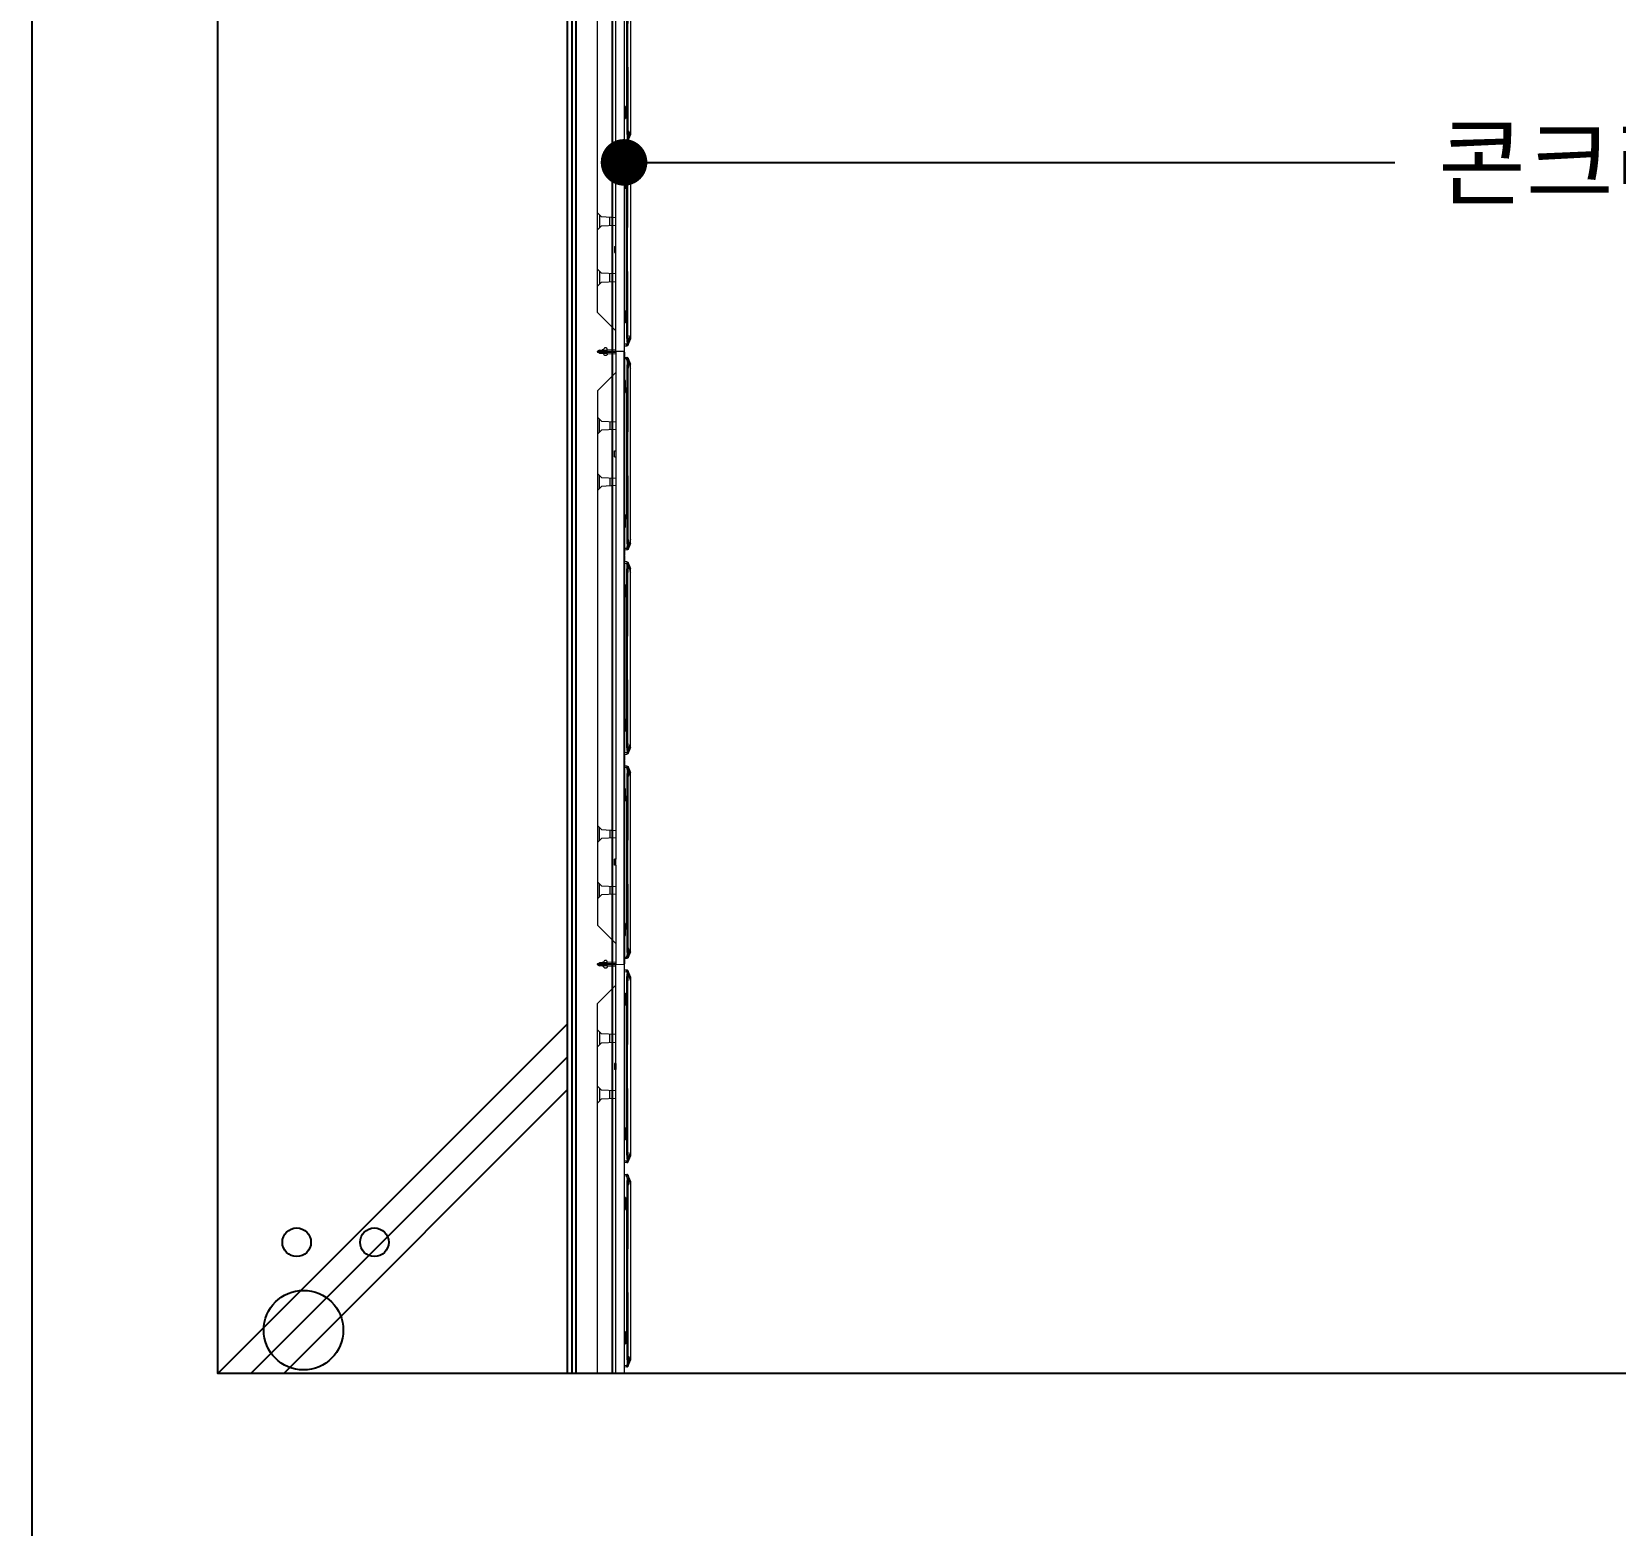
# Model space of a CAD drawing. Header units: millimetres. Extents: x 14892468 to 15300900, y -3565850 to -3401345.
# Drawn here: x 15140997 to 15141677, y -3408798 to -3408157 of the extents above; entities that cross this region are included whole.
import ezdxf

# ---------------------------------------------------------------- set-up
doc = ezdxf.new("R2010")
doc.units = ezdxf.units.MM
doc.header["$LTSCALE"] = 100
doc.header["$MEASUREMENT"] = 0
doc.layers.get('0').update_dxf_attribs({"linetype": 'CONTINUOUS'})
doc.layers.get('Defpoints').update_dxf_attribs({"color": 171, "linetype": 'CONTINUOUS'})
for name, color, linetype in [('8HAT', 8, 'CONTINUOUS'), ('CHART', 7, 'CONTINUOUS'), ('ELE-8', 8, 'CONTINUOUS'), ('FIN-8', 8, 'CONTINUOUS'), ('LED', 7, 'CONTINUOUS'), ('TEXT(MIN)', 7, 'CONTINUOUS')]:
    doc.layers.add(name, color=color, linetype=linetype)
doc.styles.add('CGS', font='cgse', dxfattribs={"bigfont": 'cgs'})
doc.styles.add('나눔바른고딕', font='NanumBarunGothic.ttf')
doc.dimstyles.new('NDIM 1200', dxfattribs={"dimscale": 500, "dimtxt": 3, "dimasz": 1, "dimexe": 2, "dimexo": 2, "dimgap": 1, "dimtad": 1, "dimdec": 0, "dimdsep": 46, "dimtxsty": 'CGS', "dimblk": 'DOT0', "dimcen": 1, "dimdle": 8, "dimclrd": 2, "dimclre": 2, "dimclrt": 2, "dimadec": 0, "dimazin": 0, "dimtfac": 1, "dimtdec": 0, "dimtix": 1, "dimtmove": 2, "dimatfit": 3, "dimldrblk": 'DOT0', "dimfxl": 1, "dimtolj": 1, "dimtzin": 0, "dimlwd": -1, "dimlwe": -1, "dimarcsym": 0})

# ---------------------------------------------------------------- blocks, each defined once
blk = doc.blocks.new('벽배수판')
at = {"layer": 'ELE-8', "linetype": 'Continuous', "lineweight": 15}
for p, q in [((0, 263.08), (0, 262.91)), ((7.88, 263.08), (0, 263.08)), ((0, 262.91), (0.91, 262.38)), ((7.88, 262.91), (0, 262.91)), ((7.88, 262.2), (0.91, 262.38)), ((7.88, 263.08), (11.42, 263.01)), ((7.88, 254.14), (7.88, 263.08)), ((11.42, 263.01), (11.42, 175.38)), ((11.55, 262.88), (11.42, 263.01)), ((11.42, 263.01), (11.55, 262.88)), ((11.55, 175.51), (11.55, 262.88)), ((12.66, 260.53), (11.55, 260.61)), ((11.55, 259.93), (12.66, 259.85)), ((12.66, 259.85), (12.73, 259)), ((13.14, 260.19), (13.12, 260.14)), ((13.12, 259.94), (13.16, 258.98)), ((13.17, 260.23), (13.14, 260.19)), ((13.16, 258.98), (14.18, 255.92)), ((14.18, 257.71), (13.2, 260.13)), ((0, 246.26), (7.88, 254.14)), ((7.88, 232.9), (7.88, 254.14)), ((0, 234.98), (0, 246.26)), ((11.55, 250.74), (12.08, 250.7)), ((12.08, 245.52), (11.55, 245.48)), ((12.08, 250.7), (12.08, 245.52)), ((1.77, 233.22), (0, 234.98)), ((0, 227.63), (0, 234.98)), ((0.91, 234.07), (0.91, 228.54)), ((7.88, 232.9), (1.77, 233.22)), ((5.36, 229.59), (5.36, 233.03)), ((7.88, 229.72), (7.88, 232.9)), ((0, 227.63), (1.77, 229.4)), ((0, 210.83), (0, 227.63)), ((1.77, 229.4), (7.88, 229.72)), ((7.88, 220.54), (7.88, 229.72)), ((7.35, 220.54), (7.35, 217.92)), ((7.88, 220.54), (7.35, 220.54)), ((7.88, 217.92), (7.35, 217.92)), ((7.88, 220.54), (7.88, 217.92)), ((7.88, 208.74), (7.88, 217.92)), ((1.77, 209.06), (0, 210.83)), ((0, 203.48), (0, 210.83)), ((0, 203.48), (1.77, 205.24)), ((0.91, 209.92), (0.91, 204.39)), ((7.88, 208.74), (1.77, 209.06)), ((1.77, 205.24), (7.88, 205.56)), ((5.36, 205.43), (5.36, 208.87)), ((7.88, 205.56), (7.88, 208.74)), ((7.88, 57.51), (7.88, 205.56)), ((0, 59.6), (0, 203.48)), ((11.55, 192.97), (12.08, 192.94)), ((12.08, 192.94), (12.08, 187.76)), ((12.08, 187.76), (11.55, 187.72)), ((12.66, 178.61), (11.55, 178.53)), ((12.66, 177.93), (11.55, 177.85)), ((12.73, 179.46), (12.66, 178.61)), ((12.66, 177.93), (12.66, 177.95)), ((13.16, 179.48), (13.12, 178.51)), ((13.12, 178.32), (13.17, 178.22)), ((14.18, 182.54), (13.16, 179.48)), ((13.2, 178.32), (14.18, 180.75)), ((11.42, 175.38), (11.55, 175.51)), ((11.42, 175.38), (11.42, 87.69)), ((11.55, 175.25), (11.42, 175.38)), ((11.55, 87.82), (11.55, 175.25)), ((11.55, 172.91), (12.66, 172.84)), ((12.66, 172.16), (11.55, 172.23)), ((12.73, 171.31), (12.66, 172.16)), ((13.14, 172.5), (13.12, 172.45)), ((13.12, 172.25), (13.16, 171.29)), ((13.17, 172.54), (13.14, 172.5)), ((14.18, 170.02), (13.2, 172.44)), ((12.08, 163.01), (11.55, 163.04)), ((11.55, 157.79), (12.08, 157.83)), ((12.08, 163.01), (12.08, 157.83)), ((12.08, 105.25), (11.55, 105.28)), ((12.08, 105.25), (12.08, 100.07)), ((11.55, 100.03), (12.08, 100.07)), ((11.55, 90.84), (12.66, 90.92)), ((12.66, 90.24), (11.55, 90.16)), ((12.73, 91.77), (12.66, 90.92)), ((12.66, 90.24), (12.66, 90.26)), ((13.16, 91.79), (13.12, 90.82)), ((13.12, 90.63), (13.17, 90.53)), ((13.2, 90.63), (14.18, 93.05)), ((11.42, 87.69), (11.55, 87.82)), ((11.42, 87.69), (11.42, 0.06)), ((11.55, 87.56), (11.42, 87.69)), ((11.55, 0.2), (11.55, 87.56)), ((12.66, 85.15), (11.55, 85.22)), ((12.66, 84.46), (11.55, 84.54)), ((12.66, 84.46), (12.73, 83.61)), ((13.14, 84.81), (13.12, 84.76)), ((13.12, 84.56), (13.16, 83.6)), ((13.17, 84.85), (13.14, 84.81)), ((14.18, 82.32), (13.2, 84.75)), ((11.55, 75.35), (12.08, 75.32)), ((12.08, 75.32), (12.08, 70.1)), ((12.08, 70.1), (11.55, 70.1)), ((1.77, 57.83), (0, 59.6)), ((0, 52.25), (0, 59.6)), ((0.91, 58.69), (0.91, 53.16)), ((7.88, 57.51), (1.77, 57.83)), ((5.36, 54.2), (5.36, 57.64)), ((7.88, 54.33), (7.88, 57.51)), ((0, 52.25), (1.77, 54.01)), ((0, 35.44), (0, 52.25)), ((1.77, 54.01), (7.88, 54.33)), ((7.88, 45.16), (7.88, 54.33)), ((7.35, 45.16), (7.35, 42.53)), ((7.35, 45.16), (7.88, 45.16)), ((7.35, 42.53), (7.88, 42.53)), ((7.88, 42.53), (7.88, 45.16)), ((7.88, 33.36), (7.88, 42.53)), ((1.77, 33.68), (0, 35.44)), ((0, 28.09), (0, 35.44)), ((0.91, 34.53), (0.91, 29)), ((0, 28.09), (1.77, 29.86)), ((0, 16.81), (0, 28.09)), ((7.88, 33.36), (1.77, 33.68)), ((1.77, 29.86), (7.88, 30.18)), ((5.36, 30.05), (5.36, 33.49)), ((7.88, 30.18), (7.88, 33.36)), ((7.88, 8.94), (7.88, 30.18)), ((7.88, 8.94), (0, 16.81)), ((11.55, 17.59), (12.08, 17.55)), ((12.08, 17.55), (12.08, 12.38)), ((7.88, 0), (7.88, 8.94)), ((12.08, 12.38), (11.55, 12.34)), ((0.91, 0.69), (0, 0.17)), ((0, 0.17), (7.88, 0.17)), ((0, 0), (0, 0.17)), ((0, 0), (7.88, 0)), ((0.91, 0.69), (7.88, 0.87)), ((11.42, 0.06), (7.88, 0)), ((11.42, 0.06), (11.55, 0.2)), ((11.55, 0.2), (11.42, 0.06)), ((12.66, 3.23), (11.55, 3.15)), ((11.55, 2.47), (12.66, 2.55)), ((12.73, 4.08), (12.66, 3.23)), ((12.66, 2.55), (12.66, 2.57)), ((12.84, 2.57), (12.87, 2.58)), ((13.16, 4.1), (13.12, 3.13)), ((13.12, 2.93), (13.17, 2.84)), ((13.2, 2.94), (14.18, 5.36))]:
    blk.add_line(p, q, dxfattribs=at)
for centre, radius, start, end in [((12.62, 260.01), 0.516, 14.19988, 85.65289), ((9.8, 274.71), 15.13, 280.8995, 282.68425), ((9.84, 163.96), 14.92, 77.31062, 79.12052), ((12.62, 178.44), 0.516, 274.33415, 345.82217), ((12.62, 172.32), 0.516, 14.17783, 85.66585), ((9.81, 187), 15.12, 280.88379, 282.67017), ((12.62, 90.75), 0.516, 274.33071, 345.81652), ((12.62, 84.63), 0.516, 14.18348, 85.66929)]:
    blk.add_arc(centre, radius, start, end, dxfattribs=at)
for points, knots in [([(2.9, 261.68), (2.75, 261.93), (2.68, 262.06), (2.51, 262.22), (2.3, 262.33), (2.15, 262.35), (2.07, 262.35)], [0, 0, 0, 0, 0.249992, 0.500036, 0.750051, 1, 1, 1, 1]), ([(4.18, 262.3), (4.19, 262.21), (4.21, 262.02), (4.12, 261.76), (3.94, 261.54), (3.69, 261.41), (3.41, 261.38), (3.15, 261.45), (2.96, 261.57), (2.91, 261.66), (2.9, 261.68)], [0, 0, 0, 0, 0.138272, 0.276534, 0.414841, 0.553133, 0.691409, 0.829692, 0.967983, 1, 1, 1, 1]), ([(12.73, 179.46), (12.7, 180.25), (12.65, 181.92), (12.61, 184.42), (12.57, 187), (12.55, 189.71), (12.53, 192.73), (12.52, 196.21), (12.51, 199.83), (12.5, 203.54), (12.49, 207.28), (12.49, 211.34), (12.49, 214.8), (12.49, 217.56), (12.49, 219.5), (12.49, 221.44), (12.49, 223.37), (12.49, 225.29), (12.49, 227.2), (12.49, 230.17), (12.5, 234.03), (12.51, 238.6), (12.52, 242.62), (12.53, 246.11), (12.55, 249.31), (12.58, 252.2), (12.62, 254.85), (12.66, 257.06), (12.71, 258.4), (12.73, 259)], [0, 0, 0, 0, 0.029976, 0.0629, 0.094419, 0.127179, 0.164996, 0.208498, 0.258381, 0.301443, 0.348481, 0.399497, 0.454451, 0.47903, 0.503499, 0.527857, 0.552104, 0.576241, 0.600268, 0.624184, 0.688338, 0.745735, 0.796374, 0.840256, 0.87738, 0.916862, 0.949311, 0.977425, 1, 1, 1, 1]), ([(13.2, 260.13), (13.19, 260.16), (13.18, 260.22), (13.13, 260.29), (13.08, 260.36), (13.03, 260.41), (12.97, 260.45), (12.89, 260.49), (12.85, 260.5), (12.66, 260.53)], [0, 0, 0, 0, 0.144497, 0.277268, 0.400104, 0.516058, 0.629446, 0.745113, 1, 1, 1, 1]), ([(12.66, 259.85), (12.66, 259.93), (12.66, 260.09), (12.66, 260.27), (12.66, 260.39), (12.66, 260.47), (12.66, 260.52), (12.66, 260.53), (12.66, 260.53)], [0, 0, 0, 0, 0.225486, 0.441981, 0.577473, 0.715602, 0.856434, 1, 1, 1, 1]), ([(12.73, 259), (12.77, 259), (12.86, 258.99), (12.99, 258.99), (13.09, 258.98), (13.14, 258.98), (13.16, 258.98)], [0, 0, 0, 0, 0.240735, 0.493219, 0.749246, 1, 1, 1, 1]), ([(13.16, 179.48), (13.11, 182.79), (13.01, 189.41), (12.99, 199.35), (12.97, 209.29), (12.97, 219.23), (12.97, 229.17), (12.99, 239.11), (13.01, 249.05), (13.11, 255.67), (13.16, 258.98)], [0, 0, 0, 0, 0.124909, 0.24993, 0.374964, 0.5, 0.625036, 0.75007, 0.875091, 1, 1, 1, 1]), ([(13.12, 260.14), (13.12, 260.14), (13.11, 260.13), (13.11, 260.08), (13.11, 260.02), (13.12, 259.97), (13.12, 259.94)], [0, 0, 0, 0, 0.245709, 0.500271, 0.75448, 1, 1, 1, 1]), ([(14.18, 257.71), (14.18, 257.11), (14.18, 256.52), (14.18, 255.92), (14.18, 253.6), (14.18, 248.92), (14.18, 241.69), (14.18, 234.3), (14.18, 226.79), (14.18, 219.23), (14.18, 211.67), (14.18, 204.16), (14.18, 196.77), (14.18, 189.54), (14.18, 184.86), (14.18, 182.54), (14.18, 181.94), (14.18, 181.34), (14.18, 180.75)], [-0.025235, -0.025235, -0.025235, -0.025235, 0, 0, 0, 0.098597, 0.198097, 0.298299, 0.399003, 0.5, 0.601, 0.701704, 0.801907, 0.901403, 1, 1, 1, 1.025312, 1.025312, 1.025312, 1.025312]), ([(12.66, 177.95), (12.66, 177.96), (12.66, 177.97), (12.66, 178.06), (12.66, 178.19), (12.66, 178.32), (12.66, 178.46), (12.66, 178.56), (12.66, 178.61)], [0, 0, 0, 0, 0.117801, 0.364354, 0.518682, 0.676066, 0.836502, 1, 1, 1, 1]), ([(12.66, 177.93), (12.85, 177.96), (12.89, 177.97), (12.97, 178.01), (13.03, 178.05), (13.08, 178.1), (13.13, 178.17), (13.18, 178.24), (13.19, 178.3), (13.2, 178.32)], [0, 0, 0, 0, 0.254869, 0.37055, 0.483888, 0.599911, 0.722747, 0.855428, 1, 1, 1, 1]), ([(13.16, 179.48), (13.14, 179.48), (13.09, 179.48), (12.99, 179.47), (12.86, 179.47), (12.77, 179.46), (12.73, 179.46)], [0, 0, 0, 0, 0.250754, 0.506779, 0.759272, 1, 1, 1, 1]), ([(13.12, 178.51), (13.12, 178.49), (13.11, 178.44), (13.11, 178.38), (13.11, 178.33), (13.12, 178.32), (13.12, 178.32)], [0, 0, 0, 0, 0.245708, 0.500152, 0.754523, 1, 1, 1, 1]), ([(12.73, 171.31), (12.71, 170.71), (12.66, 169.36), (12.62, 167.16), (12.58, 164.5), (12.55, 161.61), (12.53, 158.41), (12.52, 154.92), (12.51, 150.88), (12.5, 146.31), (12.49, 142.05), (12.49, 138.28), (12.49, 135.17), (12.49, 132.04), (12.49, 128.88), (12.49, 125.73), (12.49, 122.65), (12.49, 118.99), (12.5, 114.92), (12.51, 110.56), (12.52, 106.84), (12.54, 103.71), (12.56, 101.06), (12.58, 98.66), (12.61, 96.3), (12.65, 94.02), (12.71, 92.49), (12.73, 91.77)], [0, 0, 0, 0, 0.022582, 0.050723, 0.083194, 0.122704, 0.159884, 0.203837, 0.254564, 0.312063, 0.376336, 0.415147, 0.454238, 0.49361, 0.533263, 0.573195, 0.612548, 0.649302, 0.711242, 0.766138, 0.813945, 0.851428, 0.884137, 0.914008, 0.941916, 0.97294, 1, 1, 1, 1]), ([(12.66, 172.16), (12.66, 172.24), (12.66, 172.39), (12.66, 172.58), (12.66, 172.7), (12.66, 172.78), (12.66, 172.83), (12.66, 172.83), (12.66, 172.84)], [0, 0, 0, 0, 0.225496, 0.44195, 0.577448, 0.715582, 0.856421, 1, 1, 1, 1]), ([(13.2, 172.44), (13.19, 172.47), (13.18, 172.52), (13.13, 172.6), (13.08, 172.67), (13.03, 172.72), (12.97, 172.76), (12.89, 172.8), (12.85, 172.81), (12.66, 172.84)], [0, 0, 0, 0, 0.144497, 0.277268, 0.400104, 0.516058, 0.629446, 0.745113, 1, 1, 1, 1]), ([(12.73, 171.31), (12.77, 171.3), (12.86, 171.3), (12.99, 171.3), (13.09, 171.29), (13.14, 171.29), (13.16, 171.29)], [0, 0, 0, 0, 0.240756, 0.493279, 0.749333, 1, 1, 1, 1]), ([(13.16, 171.29), (13.11, 167.98), (13.01, 161.36), (12.99, 151.42), (12.97, 141.48), (12.97, 131.54), (12.97, 121.6), (12.99, 111.66), (13.01, 101.72), (13.11, 95.1), (13.16, 91.79)], [0, 0, 0, 0, 0.124909, 0.249929, 0.374963, 0.5, 0.625037, 0.750071, 0.875091, 1, 1, 1, 1]), ([(13.12, 172.25), (13.12, 172.28), (13.11, 172.33), (13.11, 172.39), (13.11, 172.43), (13.12, 172.44), (13.12, 172.45)], [0, 0, 0, 0, 0.245667, 0.499813, 0.754312, 1, 1, 1, 1]), ([(13.16, 171.29), (13.36, 170.76), (13.64, 169.97), (13.93, 169.08), (14.06, 168.65), (14.12, 168.43), (14.15, 168.31), (14.17, 168.25), (14.18, 168.24), (14.18, 168.23), (14.18, 168.23)], [0, 0, 0, 0, 0.514896, 0.761267, 0.881603, 0.941048, 0.982745, 0.994426, 0.997973, 1, 1, 1, 1]), ([(14.18, 170.02), (14.18, 169.42), (14.18, 168.83), (14.18, 168.23), (14.18, 165.9), (14.18, 161.23), (14.18, 154), (14.18, 146.61), (14.18, 139.1), (14.18, 131.54), (14.18, 123.97), (14.18, 116.47), (14.18, 109.08), (14.18, 101.84), (14.18, 97.17), (14.18, 94.85), (14.18, 94.25), (14.18, 93.65), (14.18, 93.05)], [-0.025235, -0.025235, -0.025235, -0.025235, 0, 0, 0, 0.098597, 0.198097, 0.298299, 0.399003, 0.5, 0.601, 0.701704, 0.801907, 0.901403, 1, 1, 1, 1.025312, 1.025312, 1.025312, 1.025312]), ([(13.12, 90.82), (13.1, 90.83), (13.07, 90.84), (12.96, 90.86), (12.82, 90.89), (12.71, 90.91), (12.66, 90.92)], [0, 0, 0, 0, 0.243939, 0.500035, 0.756113, 1, 1, 1, 1]), ([(12.66, 90.26), (12.66, 90.27), (12.66, 90.28), (12.66, 90.37), (12.66, 90.5), (12.66, 90.62), (12.66, 90.77), (12.66, 90.87), (12.66, 90.92)], [0, 0, 0, 0, 0.117796, 0.364372, 0.518693, 0.676014, 0.836442, 1, 1, 1, 1]), ([(12.66, 90.24), (12.85, 90.27), (12.89, 90.28), (12.97, 90.32), (13.03, 90.36), (13.08, 90.41), (13.13, 90.47), (13.18, 90.55), (13.19, 90.6), (13.2, 90.63)], [0, 0, 0, 0, 0.254869, 0.37055, 0.483888, 0.599911, 0.722747, 0.855428, 1, 1, 1, 1]), ([(12.73, 91.77), (12.78, 91.77), (12.87, 91.77), (12.99, 91.78), (13.1, 91.78), (13.14, 91.79), (13.16, 91.79)], [0, 0, 0, 0, 0.253918, 0.511016, 0.762355, 1, 1, 1, 1]), ([(13.12, 90.63), (13.12, 90.63), (13.11, 90.64), (13.11, 90.69), (13.11, 90.75), (13.12, 90.8), (13.12, 90.82)], [0, 0, 0, 0, 0.245572, 0.499962, 0.754446, 1, 1, 1, 1]), ([(13.16, 91.79), (13.36, 92.32), (13.73, 93.34), (14.03, 94.35), (14.18, 94.85)], [0, 0, 0, 0, 0.512352, 1, 1, 1, 1]), ([(12.73, 4.08), (12.7, 4.87), (12.65, 6.54), (12.61, 9.05), (12.57, 11.63), (12.55, 14.35), (12.53, 17.38), (12.52, 20.87), (12.51, 24.49), (12.5, 28.2), (12.49, 31.95), (12.49, 36.01), (12.49, 39.47), (12.49, 42.22), (12.49, 44.17), (12.49, 46.11), (12.49, 48.03), (12.49, 49.95), (12.49, 51.86), (12.49, 54.83), (12.5, 58.68), (12.51, 63.24), (12.52, 67.27), (12.53, 70.76), (12.56, 73.95), (12.58, 76.83), (12.62, 79.48), (12.66, 81.68), (12.71, 83.02), (12.73, 83.61)], [0, 0, 0, 0, 0.029947, 0.062906, 0.094589, 0.127444, 0.16536, 0.20898, 0.258937, 0.302037, 0.349111, 0.400157, 0.455095, 0.479658, 0.504109, 0.528445, 0.552667, 0.576776, 0.600769, 0.62465, 0.688763, 0.74612, 0.79672, 0.840562, 0.877648, 0.917044, 0.949428, 0.977474, 1, 1, 1, 1]), ([(12.66, 84.46), (12.66, 84.54), (12.66, 84.7), (12.66, 84.88), (12.66, 85.01), (12.66, 85.08), (12.66, 85.14), (12.66, 85.14), (12.66, 85.15)], [0, 0, 0, 0, 0.225488, 0.441985, 0.577438, 0.715599, 0.856432, 1, 1, 1, 1]), ([(13.2, 84.75), (13.19, 84.78), (13.18, 84.83), (13.13, 84.91), (13.08, 84.97), (13.03, 85.03), (12.97, 85.07), (12.89, 85.11), (12.85, 85.12), (12.66, 85.15)], [0, 0, 0, 0, 0.144497, 0.277268, 0.400104, 0.516058, 0.629446, 0.745113, 1, 1, 1, 1]), ([(13.12, 84.56), (13.1, 84.56), (13.07, 84.55), (12.96, 84.52), (12.82, 84.5), (12.71, 84.47), (12.66, 84.46)], [0, 0, 0, 0, 0.243941, 0.500037, 0.756114, 1, 1, 1, 1]), ([(12.73, 83.61), (12.77, 83.61), (12.86, 83.61), (12.99, 83.6), (13.09, 83.6), (13.14, 83.6), (13.16, 83.6)], [0, 0, 0, 0, 0.24073, 0.493225, 0.749244, 1, 1, 1, 1]), ([(13.16, 4.1), (13.11, 7.41), (13.01, 14.03), (12.99, 23.97), (12.97, 33.91), (12.97, 43.85), (12.97, 53.79), (12.99, 63.73), (13.01, 73.66), (13.11, 80.29), (13.16, 83.6)], [0, 0, 0, 0, 0.124909, 0.24993, 0.374964, 0.5, 0.625037, 0.75007, 0.875092, 1, 1, 1, 1]), ([(13.12, 84.76), (13.12, 84.75), (13.11, 84.74), (13.11, 84.7), (13.11, 84.63), (13.12, 84.58), (13.12, 84.56)], [0, 0, 0, 0, 0.245761, 0.500154, 0.754317, 1, 1, 1, 1]), ([(14.18, 80.54), (14.03, 81.03), (13.73, 82.04), (13.36, 83.07), (13.16, 83.6)], [0, 0, 0, 0, 0.488199, 1, 1, 1, 1]), ([(14.18, 82.32), (14.18, 81.73), (14.18, 81.13), (14.18, 80.54), (14.18, 78.21), (14.18, 73.54), (14.18, 66.3), (14.18, 58.92), (14.18, 51.41), (14.18, 43.85), (14.18, 36.28), (14.18, 28.78), (14.18, 21.39), (14.18, 14.15), (14.18, 9.48), (14.18, 7.15), (14.18, 6.56), (14.18, 5.96), (14.18, 5.36)], [-0.025235, -0.025235, -0.025235, -0.025235, 0, 0, 0, 0.098597, 0.198097, 0.298299, 0.399003, 0.5, 0.601, 0.701704, 0.801907, 0.901403, 1, 1, 1, 1.025312, 1.025312, 1.025312, 1.025312]), ([(13.16, 4.1), (13.36, 4.62), (13.73, 5.65), (14.03, 6.66), (14.18, 7.15)], [0, 0, 0, 0, 0.512319, 1, 1, 1, 1]), ([(2.9, 1.39), (2.75, 1.15), (2.68, 1.01), (2.51, 0.85), (2.3, 0.75), (2.15, 0.73), (2.07, 0.72)], [0, 0, 0, 0, 0.249992, 0.500036, 0.750051, 1, 1, 1, 1]), ([(4.18, 0.78), (4.19, 0.87), (4.21, 1.05), (4.12, 1.32), (3.94, 1.53), (3.69, 1.66), (3.41, 1.7), (3.15, 1.62), (2.96, 1.51), (2.91, 1.41), (2.9, 1.39)], [0, 0, 0, 0, 0.138272, 0.276534, 0.414841, 0.553133, 0.691409, 0.829692, 0.967983, 1, 1, 1, 1]), ([(12.66, 3.23), (12.71, 3.22), (12.82, 3.2), (12.96, 3.17), (13.07, 3.14), (13.1, 3.14), (13.12, 3.13)], [0, 0, 0, 0, 0.243892, 0.499953, 0.756056, 1, 1, 1, 1]), ([(12.66, 2.57), (12.66, 2.57), (12.66, 2.59), (12.66, 2.68), (12.66, 2.81), (12.66, 2.93), (12.66, 3.07), (12.66, 3.18), (12.66, 3.23)], [0, 0, 0, 0, 0.117797, 0.364375, 0.518698, 0.676077, 0.836507, 1, 1, 1, 1]), ([(12.66, 2.55), (12.85, 2.57), (12.89, 2.59), (12.97, 2.63), (13.03, 2.67), (13.08, 2.72), (13.13, 2.78), (13.18, 2.86), (13.19, 2.91), (13.2, 2.94)], [0, 0, 0, 0, 0.254869, 0.37055, 0.483888, 0.599911, 0.722747, 0.855428, 1, 1, 1, 1]), ([(13.12, 2.93), (13.1, 2.88), (13.07, 2.78), (12.96, 2.66), (12.82, 2.57), (12.71, 2.55), (12.66, 2.55)], [0, 0, 0, 0, 0.243963, 0.500081, 0.756114, 1, 1, 1, 1]), ([(13.16, 4.1), (13.14, 4.09), (13.09, 4.09), (12.99, 4.09), (12.86, 4.08), (12.77, 4.08), (12.73, 4.08)], [0, 0, 0, 0, 0.250765, 0.506776, 0.759268, 1, 1, 1, 1]), ([(13.12, 3.13), (13.12, 3.11), (13.11, 3.06), (13.11, 3), (13.11, 2.95), (13.12, 2.94), (13.12, 2.93)], [0, 0, 0, 0, 0.245708, 0.500152, 0.754523, 1, 1, 1, 1])]:
    blk.add_open_spline(points, degree=3, knots=knots, dxfattribs=at)
blk = doc.blocks.new('DOT0')
blk.add_line((-3, 0), (3, 0))
at = {"color": 6}
blk.add_circle((0, 0), 0.75, dxfattribs=at)

msp = doc.modelspace()

# ---------------------------------------------------------------- linework, layer by layer
at = {"color": 2, "ltscale": 0.1}
msp.add_lwpolyline([(15141226.93, -3407855.16), (15141226.93, -3408732.66)], dxfattribs=at)
at = {"layer": '8HAT'}
for p, q in [((15141076.93, -3408732.66), (15141226.93, -3408582.66)), ((15141091.07, -3408732.66), (15141226.93, -3408596.8)), ((15141105.22, -3408732.66), (15141226.93, -3408610.94))]:
    msp.add_line(p, q, dxfattribs=at)
for centre, radius in [((15141110.72, -3408676.32), 6.15), ((15141144.08, -3408676.32), 6.15), ((15141113.66, -3408714.05, 0), 17.08)]:
    msp.add_circle(centre, radius, dxfattribs=at)
at = {"layer": 'CHART', "ltscale": 5}
msp.add_line((15140996.93, -3407515.16), (15140996.93, -3412705.16), dxfattribs=at)
at = {"layer": 'Defpoints'}
for points in [[(15141076.93, -3407695.16), (15142316.93, -3407695.16), (15142316.93, -3408732.66), (15141076.93, -3408732.66)], [(15141076.93, -3407775.16), (15142236.93, -3407775.16), (15142236.93, -3408732.66), (15141076.93, -3408732.66)], [(15141076.93, -3407855.16), (15142156.93, -3407855.16), (15142156.93, -3408732.66), (15141076.93, -3408732.66)]]:
    msp.add_lwpolyline(points, close=True, dxfattribs=at)
at = {"layer": 'ELE-8', "linetype": 'Continuous', "lineweight": 15}
for p, q in [((15141239.87, -3408556.98), (15141239.87, -3408557.15)), ((15141247.75, -3408556.98), (15141239.87, -3408556.98)), ((15141239.87, -3408557.15), (15141240.78, -3408557.67)), ((15141247.75, -3408557.15), (15141239.87, -3408557.15)), ((15141247.75, -3408557.85), (15141240.78, -3408557.67)), ((15141247.75, -3408556.98), (15141251.29, -3408557.04)), ((15141247.75, -3408565.92), (15141247.75, -3408556.98)), ((15141251.29, -3408557.04), (15141251.29, -3408644.67)), ((15141251.42, -3408557.18), (15141251.29, -3408557.04)), ((15141251.29, -3408557.04), (15141251.42, -3408557.18)), ((15141251.42, -3408644.54), (15141251.42, -3408557.18)), ((15141252.53, -3408559.53), (15141251.42, -3408559.45)), ((15141251.42, -3408560.13), (15141252.53, -3408560.21)), ((15141252.53, -3408560.21), (15141252.6, -3408561.06)), ((15141253.02, -3408559.87), (15141252.99, -3408559.92)), ((15141252.99, -3408560.11), (15141253.04, -3408561.08)), ((15141253.04, -3408559.82), (15141253.02, -3408559.87)), ((15141253.04, -3408561.08), (15141254.05, -3408564.13)), ((15141254.05, -3408562.35), (15141253.07, -3408559.92)), ((15141239.87, -3408573.79), (15141247.75, -3408565.92)), ((15141247.75, -3408587.16), (15141247.75, -3408565.92)), ((15141239.87, -3408585.07), (15141239.87, -3408573.79)), ((15141251.42, -3408569.32), (15141251.95, -3408569.36)), ((15141251.95, -3408574.53), (15141251.42, -3408574.57)), ((15141251.95, -3408569.36), (15141251.95, -3408574.53)), ((15141241.64, -3408586.84), (15141239.87, -3408585.07)), ((15141239.87, -3408592.42), (15141239.87, -3408585.07)), ((15141240.78, -3408585.98), (15141240.78, -3408591.51)), ((15141247.75, -3408587.16), (15141241.64, -3408586.84)), ((15141245.23, -3408590.47), (15141245.23, -3408587.03)), ((15141247.75, -3408590.34), (15141247.75, -3408587.16)), ((15141239.87, -3408592.42), (15141241.64, -3408590.66)), ((15141239.87, -3408609.23), (15141239.87, -3408592.42)), ((15141241.64, -3408590.66), (15141247.75, -3408590.34)), ((15141247.75, -3408599.51), (15141247.75, -3408590.34)), ((15141247.22, -3408599.51), (15141247.22, -3408602.14)), ((15141247.75, -3408599.51), (15141247.22, -3408599.51)), ((15141247.75, -3408599.51), (15141247.75, -3408602.14)), ((15141247.75, -3408602.14), (15141247.22, -3408602.14)), ((15141247.75, -3408611.31), (15141247.75, -3408602.14)), ((15141241.64, -3408610.99), (15141239.87, -3408609.23)), ((15141239.87, -3408616.58), (15141239.87, -3408609.23)), ((15141239.87, -3408616.58), (15141241.64, -3408614.81)), ((15141240.78, -3408610.14), (15141240.78, -3408615.67)), ((15141247.75, -3408611.31), (15141241.64, -3408610.99)), ((15141241.64, -3408614.81), (15141247.75, -3408614.49)), ((15141245.23, -3408614.62), (15141245.23, -3408611.18)), ((15141247.75, -3408614.49), (15141247.75, -3408611.31)), ((15141247.75, -3408732.66), (15141247.75, -3408614.49)), ((15141239.87, -3408732.66), (15141239.87, -3408616.58)), ((15141251.42, -3408627.08), (15141251.95, -3408627.12)), ((15141251.95, -3408627.12), (15141251.95, -3408632.3)), ((15141251.95, -3408632.3), (15141251.42, -3408632.33)), ((15141252.53, -3408641.44), (15141251.42, -3408641.52)), ((15141252.53, -3408642.13), (15141251.42, -3408642.2)), ((15141252.6, -3408640.6), (15141252.53, -3408641.44)), ((15141252.53, -3408642.13), (15141252.53, -3408642.1)), ((15141253.04, -3408640.58), (15141252.99, -3408641.54)), ((15141252.99, -3408641.74), (15141253.04, -3408641.83)), ((15141254.05, -3408637.52), (15141253.04, -3408640.58)), ((15141253.07, -3408641.73), (15141254.05, -3408639.31)), ((15141251.29, -3408644.67), (15141251.42, -3408644.54)), ((15141251.29, -3408644.67), (15141251.29, -3408732.36)), ((15141251.42, -3408644.8), (15141251.29, -3408644.67)), ((15141251.42, -3408732.23), (15141251.42, -3408644.8)), ((15141251.42, -3408647.14), (15141252.53, -3408647.22)), ((15141252.53, -3408647.9), (15141251.42, -3408647.82)), ((15141252.6, -3408648.75), (15141252.53, -3408647.9)), ((15141253.02, -3408647.56), (15141252.99, -3408647.61)), ((15141252.99, -3408647.8), (15141253.04, -3408648.77)), ((15141253.04, -3408647.51), (15141253.02, -3408647.56)), ((15141254.05, -3408650.04), (15141253.07, -3408647.61)), ((15141251.95, -3408657.05), (15141251.42, -3408657.01)), ((15141251.42, -3408662.26), (15141251.95, -3408662.23)), ((15141251.95, -3408657.05), (15141251.95, -3408662.23)), ((15141251.95, -3408714.81), (15141251.42, -3408714.77)), ((15141251.95, -3408714.81), (15141251.95, -3408719.99)), ((15141251.42, -3408720.02), (15141251.95, -3408719.99)), ((15141251.42, -3408729.21), (15141252.53, -3408729.14)), ((15141252.53, -3408729.82), (15141251.42, -3408729.9)), ((15141252.6, -3408728.29), (15141252.53, -3408729.14)), ((15141252.53, -3408729.82), (15141252.53, -3408729.79)), ((15141253.04, -3408728.27), (15141252.99, -3408729.23)), ((15141252.99, -3408729.43), (15141253.04, -3408729.52)), ((15141253.07, -3408729.42), (15141254.05, -3408727)), ((15141251.29, -3408732.36), (15141251.42, -3408732.23)), ((15141251.29, -3408732.36), (15141251.29, -3408732.66)), ((15141251.42, -3408732.5), (15141251.29, -3408732.36)), ((15141251.42, -3408732.66), (15141251.42, -3408732.5))]:
    msp.add_line(p, q, dxfattribs=at)
for centre, radius, start, end in [((15141252.49, -3408560.04), 0.516, 14.19988, 85.65289), ((15141249.67, -3408545.35), 15.13, 280.8995, 282.68425), ((15141249.72, -3408656.1), 14.92, 77.31062, 79.12052), ((15141252.49, -3408641.61), 0.516, 274.33415, 345.82217), ((15141252.49, -3408647.73), 0.516, 14.17783, 85.66585), ((15141249.68, -3408633.05), 15.12, 280.88379, 282.67017), ((15141252.49, -3408729.3), 0.516, 274.33071, 345.81652)]:
    msp.add_arc(centre, radius, start, end, dxfattribs=at)
for points, knots in [([(15141242.77, -3408558.38), (15141242.62, -3408558.13), (15141242.55, -3408557.99), (15141242.38, -3408557.84), (15141242.17, -3408557.73), (15141242.02, -3408557.71), (15141241.94, -3408557.7)], [0, 0, 0, 0, 0.249992, 0.500036, 0.750051, 1, 1, 1, 1]), ([(15141244.05, -3408557.76), (15141244.06, -3408557.85), (15141244.09, -3408558.03), (15141243.99, -3408558.3), (15141243.81, -3408558.51), (15141243.56, -3408558.64), (15141243.28, -3408558.68), (15141243.02, -3408558.6), (15141242.83, -3408558.49), (15141242.78, -3408558.39), (15141242.77, -3408558.38)], [0, 0, 0, 0, 0.138272, 0.276534, 0.414841, 0.553133, 0.691409, 0.829692, 0.967983, 1, 1, 1, 1]), ([(15141252.6, -3408640.6), (15141252.57, -3408639.8), (15141252.52, -3408638.13), (15141252.48, -3408635.63), (15141252.44, -3408633.05), (15141252.42, -3408630.35), (15141252.4, -3408627.32), (15141252.39, -3408623.84), (15141252.38, -3408620.23), (15141252.37, -3408616.51), (15141252.36, -3408612.77), (15141252.36, -3408608.72), (15141252.36, -3408605.25), (15141252.36, -3408602.5), (15141252.36, -3408600.55), (15141252.36, -3408598.61), (15141252.36, -3408596.68), (15141252.36, -3408594.76), (15141252.36, -3408592.85), (15141252.36, -3408589.88), (15141252.37, -3408586.02), (15141252.38, -3408581.46), (15141252.39, -3408577.43), (15141252.41, -3408573.94), (15141252.43, -3408570.75), (15141252.45, -3408567.85), (15141252.49, -3408565.2), (15141252.53, -3408563), (15141252.58, -3408561.66), (15141252.6, -3408561.06)], [0, 0, 0, 0, 0.029976, 0.0629, 0.094419, 0.127179, 0.164996, 0.208498, 0.258381, 0.301443, 0.348481, 0.399497, 0.454451, 0.47903, 0.503499, 0.527857, 0.552104, 0.576241, 0.600268, 0.624184, 0.688338, 0.745735, 0.796374, 0.840256, 0.87738, 0.916862, 0.949311, 0.977425, 1, 1, 1, 1]), ([(15141253.07, -3408559.92), (15141253.07, -3408559.89), (15141253.05, -3408559.84), (15141253, -3408559.76), (15141252.95, -3408559.7), (15141252.9, -3408559.65), (15141252.84, -3408559.61), (15141252.76, -3408559.57), (15141252.72, -3408559.55), (15141252.53, -3408559.53)], [0, 0, 0, 0, 0.144497, 0.277268, 0.400104, 0.516058, 0.629446, 0.745113, 1, 1, 1, 1]), ([(15141252.53, -3408560.21), (15141252.53, -3408560.13), (15141252.53, -3408559.97), (15141252.53, -3408559.79), (15141252.53, -3408559.67), (15141252.53, -3408559.59), (15141252.53, -3408559.54), (15141252.53, -3408559.53), (15141252.53, -3408559.53)], [0, 0, 0, 0, 0.225486, 0.441981, 0.577473, 0.715602, 0.856434, 1, 1, 1, 1]), ([(15141252.6, -3408561.06), (15141252.64, -3408561.06), (15141252.73, -3408561.06), (15141252.86, -3408561.07), (15141252.97, -3408561.07), (15141253.01, -3408561.08), (15141253.04, -3408561.08)], [0, 0, 0, 0, 0.240735, 0.493219, 0.749246, 1, 1, 1, 1]), ([(15141253.04, -3408640.58), (15141252.98, -3408637.27), (15141252.88, -3408630.64), (15141252.86, -3408620.71), (15141252.84, -3408610.77), (15141252.84, -3408600.83), (15141252.84, -3408590.89), (15141252.86, -3408580.95), (15141252.88, -3408571.01), (15141252.98, -3408564.39), (15141253.04, -3408561.08)], [0, 0, 0, 0, 0.124909, 0.24993, 0.374964, 0.5, 0.625036, 0.75007, 0.875091, 1, 1, 1, 1]), ([(15141252.99, -3408559.92), (15141252.99, -3408559.92), (15141252.98, -3408559.93), (15141252.98, -3408559.98), (15141252.98, -3408560.04), (15141252.99, -3408560.09), (15141252.99, -3408560.11)], [0, 0, 0, 0, 0.245709, 0.500271, 0.75448, 1, 1, 1, 1]), ([(15141254.05, -3408562.35), (15141254.05, -3408562.94), (15141254.05, -3408563.54), (15141254.05, -3408564.13), (15141254.05, -3408566.46), (15141254.05, -3408571.13), (15141254.05, -3408578.37), (15141254.05, -3408585.76), (15141254.05, -3408593.26), (15141254.05, -3408600.83), (15141254.05, -3408608.39), (15141254.05, -3408615.9), (15141254.05, -3408623.28), (15141254.05, -3408630.52), (15141254.05, -3408635.19), (15141254.05, -3408637.52), (15141254.05, -3408638.12), (15141254.05, -3408638.71), (15141254.05, -3408639.31)], [-0.025235, -0.025235, -0.025235, -0.025235, 0, 0, 0, 0.098597, 0.198097, 0.298299, 0.399003, 0.5, 0.601, 0.701704, 0.801907, 0.901403, 1, 1, 1, 1.025312, 1.025312, 1.025312, 1.025312]), ([(15141252.53, -3408642.1), (15141252.53, -3408642.1), (15141252.53, -3408642.08), (15141252.53, -3408641.99), (15141252.53, -3408641.87), (15141252.53, -3408641.74), (15141252.53, -3408641.6), (15141252.53, -3408641.5), (15141252.53, -3408641.44)], [0, 0, 0, 0, 0.117801, 0.364354, 0.518682, 0.676066, 0.836502, 1, 1, 1, 1]), ([(15141252.53, -3408642.13), (15141252.72, -3408642.1), (15141252.76, -3408642.09), (15141252.84, -3408642.05), (15141252.9, -3408642.01), (15141252.95, -3408641.95), (15141253, -3408641.89), (15141253.05, -3408641.81), (15141253.07, -3408641.76), (15141253.07, -3408641.73)], [0, 0, 0, 0, 0.254869, 0.37055, 0.483888, 0.599911, 0.722747, 0.855428, 1, 1, 1, 1]), ([(15141253.04, -3408640.58), (15141253.01, -3408640.58), (15141252.97, -3408640.58), (15141252.86, -3408640.58), (15141252.73, -3408640.59), (15141252.64, -3408640.59), (15141252.6, -3408640.6)], [0, 0, 0, 0, 0.250754, 0.506779, 0.759272, 1, 1, 1, 1]), ([(15141252.99, -3408641.54), (15141252.99, -3408641.57), (15141252.98, -3408641.61), (15141252.98, -3408641.68), (15141252.98, -3408641.72), (15141252.99, -3408641.73), (15141252.99, -3408641.74)], [0, 0, 0, 0, 0.245708, 0.500152, 0.754523, 1, 1, 1, 1]), ([(15141252.6, -3408648.75), (15141252.58, -3408649.35), (15141252.53, -3408650.69), (15141252.49, -3408652.9), (15141252.45, -3408655.55), (15141252.43, -3408658.45), (15141252.41, -3408661.64), (15141252.39, -3408665.14), (15141252.38, -3408669.18), (15141252.37, -3408673.75), (15141252.36, -3408678.01), (15141252.36, -3408681.78), (15141252.36, -3408684.89), (15141252.36, -3408688.02), (15141252.36, -3408691.17), (15141252.36, -3408694.32), (15141252.36, -3408697.4), (15141252.36, -3408701.06), (15141252.37, -3408705.13), (15141252.38, -3408709.5), (15141252.4, -3408713.22), (15141252.41, -3408716.34), (15141252.43, -3408719), (15141252.45, -3408721.4), (15141252.48, -3408723.75), (15141252.52, -3408726.03), (15141252.58, -3408727.57), (15141252.6, -3408728.29)], [0, 0, 0, 0, 0.022582, 0.050723, 0.083194, 0.122704, 0.159884, 0.203837, 0.254564, 0.312063, 0.376336, 0.415147, 0.454238, 0.49361, 0.533263, 0.573195, 0.612548, 0.649302, 0.711242, 0.766138, 0.813945, 0.851428, 0.884137, 0.914008, 0.941916, 0.97294, 1, 1, 1, 1]), ([(15141252.53, -3408647.9), (15141252.53, -3408647.82), (15141252.53, -3408647.66), (15141252.53, -3408647.48), (15141252.53, -3408647.36), (15141252.53, -3408647.28), (15141252.53, -3408647.23), (15141252.53, -3408647.22), (15141252.53, -3408647.22)], [0, 0, 0, 0, 0.225496, 0.44195, 0.577448, 0.715582, 0.856421, 1, 1, 1, 1]), ([(15141253.07, -3408647.61), (15141253.07, -3408647.58), (15141253.05, -3408647.53), (15141253, -3408647.45), (15141252.95, -3408647.39), (15141252.9, -3408647.34), (15141252.84, -3408647.3), (15141252.76, -3408647.26), (15141252.72, -3408647.25), (15141252.53, -3408647.22)], [0, 0, 0, 0, 0.144497, 0.277268, 0.400104, 0.516058, 0.629446, 0.745113, 1, 1, 1, 1]), ([(15141252.6, -3408648.75), (15141252.64, -3408648.75), (15141252.73, -3408648.75), (15141252.86, -3408648.76), (15141252.97, -3408648.77), (15141253.01, -3408648.77), (15141253.04, -3408648.77)], [0, 0, 0, 0, 0.240756, 0.493279, 0.749333, 1, 1, 1, 1]), ([(15141253.04, -3408648.77), (15141252.98, -3408652.08), (15141252.88, -3408658.7), (15141252.86, -3408668.64), (15141252.84, -3408678.58), (15141252.84, -3408688.52), (15141252.84, -3408698.46), (15141252.86, -3408708.4), (15141252.88, -3408718.34), (15141252.98, -3408724.96), (15141253.04, -3408728.27)], [0, 0, 0, 0, 0.124909, 0.249929, 0.374963, 0.5, 0.625037, 0.750071, 0.875091, 1, 1, 1, 1]), ([(15141252.99, -3408647.8), (15141252.99, -3408647.78), (15141252.98, -3408647.73), (15141252.98, -3408647.67), (15141252.98, -3408647.62), (15141252.99, -3408647.61), (15141252.99, -3408647.61)], [0, 0, 0, 0, 0.245667, 0.499813, 0.754312, 1, 1, 1, 1]), ([(15141253.04, -3408648.77), (15141253.23, -3408649.3), (15141253.51, -3408650.08), (15141253.8, -3408650.98), (15141253.93, -3408651.41), (15141253.99, -3408651.63), (15141254.02, -3408651.74), (15141254.04, -3408651.8), (15141254.05, -3408651.82), (15141254.05, -3408651.82), (15141254.05, -3408651.83)], [0, 0, 0, 0, 0.514896, 0.761267, 0.881603, 0.941048, 0.982745, 0.994426, 0.997973, 1, 1, 1, 1]), ([(15141254.05, -3408650.04), (15141254.05, -3408650.63), (15141254.05, -3408651.23), (15141254.05, -3408651.83), (15141254.05, -3408654.15), (15141254.05, -3408658.82), (15141254.05, -3408666.06), (15141254.05, -3408673.45), (15141254.05, -3408680.95), (15141254.05, -3408688.52), (15141254.05, -3408696.08), (15141254.05, -3408703.59), (15141254.05, -3408710.98), (15141254.05, -3408718.21), (15141254.05, -3408722.88), (15141254.05, -3408725.21), (15141254.05, -3408725.81), (15141254.05, -3408726.4), (15141254.05, -3408727)], [-0.025235, -0.025235, -0.025235, -0.025235, 0, 0, 0, 0.098597, 0.198097, 0.298299, 0.399003, 0.5, 0.601, 0.701704, 0.801907, 0.901403, 1, 1, 1, 1.025312, 1.025312, 1.025312, 1.025312]), ([(15141252.99, -3408729.23), (15141252.98, -3408729.23), (15141252.94, -3408729.22), (15141252.83, -3408729.2), (15141252.69, -3408729.17), (15141252.58, -3408729.15), (15141252.53, -3408729.14)], [0, 0, 0, 0, 0.243939, 0.500035, 0.756113, 1, 1, 1, 1]), ([(15141252.53, -3408729.79), (15141252.53, -3408729.79), (15141252.53, -3408729.78), (15141252.53, -3408729.68), (15141252.53, -3408729.56), (15141252.53, -3408729.43), (15141252.53, -3408729.29), (15141252.53, -3408729.19), (15141252.53, -3408729.14)], [0, 0, 0, 0, 0.117796, 0.364372, 0.518693, 0.676014, 0.836442, 1, 1, 1, 1]), ([(15141252.53, -3408729.82), (15141252.72, -3408729.79), (15141252.76, -3408729.78), (15141252.84, -3408729.74), (15141252.9, -3408729.7), (15141252.95, -3408729.65), (15141253, -3408729.58), (15141253.05, -3408729.51), (15141253.07, -3408729.45), (15141253.07, -3408729.42)], [0, 0, 0, 0, 0.254869, 0.37055, 0.483888, 0.599911, 0.722747, 0.855428, 1, 1, 1, 1]), ([(15141252.6, -3408728.29), (15141252.65, -3408728.28), (15141252.74, -3408728.28), (15141252.86, -3408728.28), (15141252.97, -3408728.27), (15141253.01, -3408728.27), (15141253.04, -3408728.27)], [0, 0, 0, 0, 0.253918, 0.511016, 0.762355, 1, 1, 1, 1]), ([(15141252.99, -3408729.43), (15141252.99, -3408729.42), (15141252.98, -3408729.41), (15141252.98, -3408729.37), (15141252.98, -3408729.31), (15141252.99, -3408729.26), (15141252.99, -3408729.23)], [0, 0, 0, 0, 0.245572, 0.499962, 0.754446, 1, 1, 1, 1]), ([(15141253.04, -3408728.27), (15141253.23, -3408727.74), (15141253.6, -3408726.71), (15141253.9, -3408725.7), (15141254.05, -3408725.21)], [0, 0, 0, 0, 0.512352, 1, 1, 1, 1])]:
    msp.add_open_spline(points, degree=3, knots=knots, dxfattribs=at)
at = {"layer": 'FIN-8'}
for p, q in [((15141228.8, -3407855.16), (15141228.8, -3408732.66)), ((15141230.54, -3407855.16), (15141230.54, -3408732.66)), ((15141246.2, -3407855.16), (15141246.2, -3408732.66))]:
    msp.add_line(p, q, dxfattribs=at)

# ---------------------------------------------------------------- block references
msp.add_blockref('벽배수판', (15141239.87, -3408293.91))
at = {"xscale": -1, "rotation": 180}
msp.add_blockref('벽배수판', (15141239.87, -3408293.91), dxfattribs=at)

# ---------------------------------------------------------------- texts
at = {"layer": 'TEXT(MIN)', "style": '나눔바른고딕'}
msp.add_text('콘크리트면처리 위 벽체형 배수판', height=30, dxfattribs=at).set_placement((15141600.88, -3408227.67))

# ---------------------------------------------------------------- leaders
at = {"layer": 'LED', "ltscale": 10000}
msp.add_leader([(15141251.29, -3408212.64), (15141432.05, -3408212.64), (15141582.29, -3408212.64)], dimstyle='NDIM 1200', override={"dimscale": 20, "dimtad": 0, "dimclrd": 256, "dimldrblk": 'Dot'}, dxfattribs=at)

doc.saveas('drawing.dxf')
